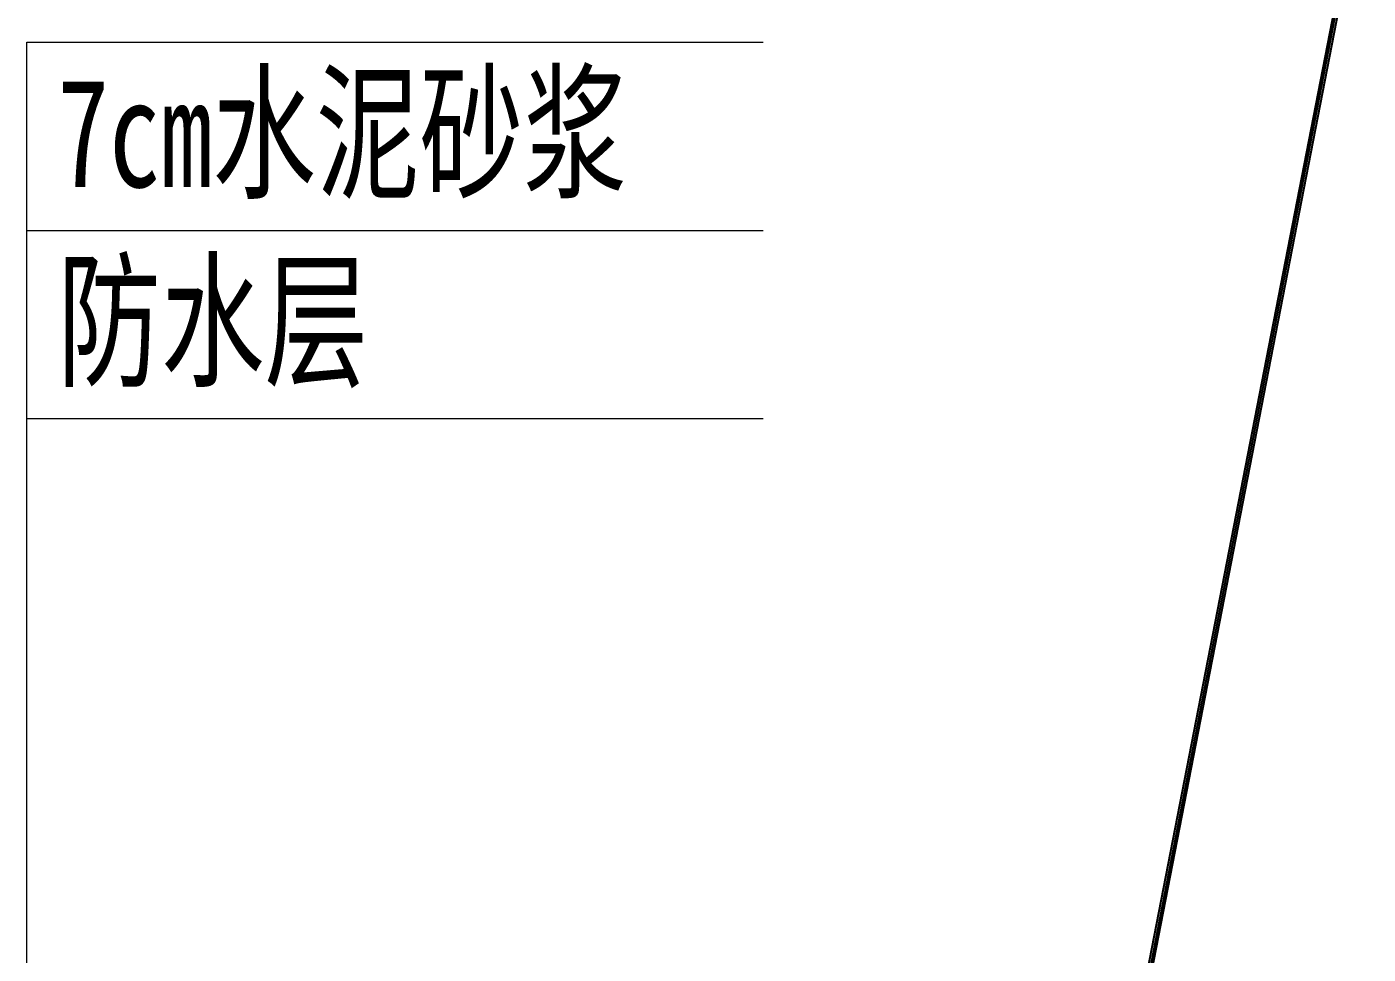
# Model space of a CAD drawing. Extents: x -2611510 to 1021013, y -44073 to 90887.
# Drawn here: x 736558 to 744282, y 44538 to 49877 of the extents above; entities that cross this region are included whole.
import ezdxf

# ---------------------------------------------------------------- set-up
doc = ezdxf.new("R2010")
doc.units = 0
doc.layers.add('文字', color=7, linetype='Continuous', lineweight=15)
doc.layers.add('标注', color=3, linetype='Continuous', lineweight=18)
doc.styles.add('fs', font='', dxfattribs={"width": 0.7})
doc.styles.get('fs').set_extended_font_data('仿宋_GB2312')

msp = doc.modelspace()

# ---------------------------------------------------------------- linework, layer by layer
for p, q in [((748561.8, 73000.7), (742398.2, 41291.9)), ((748586.2, 73000.7), (742422.6, 41291.7))]:
    msp.add_line(p, q)
at = {"color": 8}
msp.add_line((748574, 73000.7), (742410.4, 41291.8), dxfattribs=at)
at = {"layer": '文字'}
for p, q in [((736558.3, 41404), (736558.3, 49788.6)), ((736558.3, 49788.6), (740798.4, 49788.6)), ((736558.3, 48705.4), (740798.4, 48705.4)), ((736558.3, 47622.2), (740798.4, 47622.2))]:
    msp.add_line(p, q, dxfattribs=at)

# ---------------------------------------------------------------- texts
at = {"layer": '标注', "color": 7, "style": 'fs', "width": 0.7}
for s, p in [('7cm水泥砂浆', (736733.3, 48955.4)), ('防水层', (736733.3, 47872.1))]:
    msp.add_text(s, height=624.94, rotation=360, dxfattribs=at).set_placement(p)

doc.saveas('drawing.dxf')
